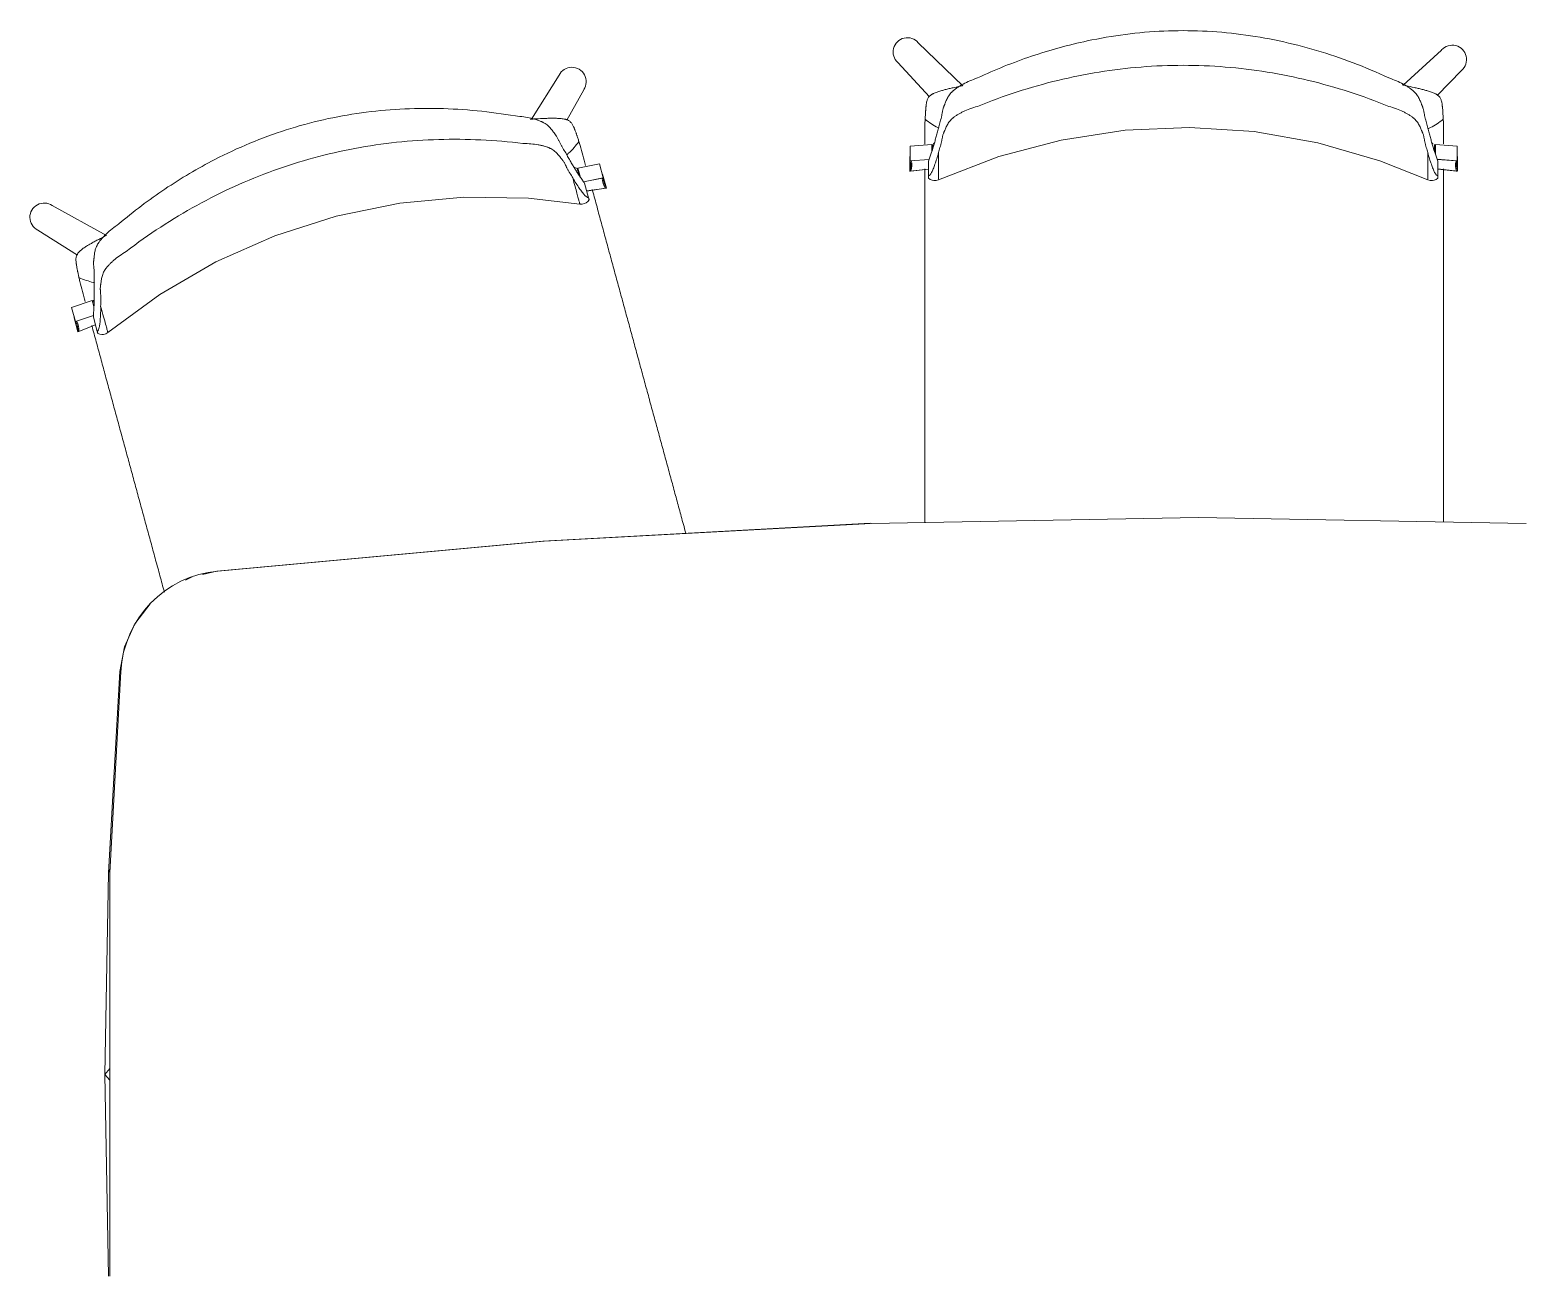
# Model space of a CAD drawing. Header units: millimetres. Extents: x 90978 to 295199, y -4084 to 97293.
# Drawn here: x 173574 to 174944, y 18330 to 19471 of the extents above; entities that cross this region are included whole.
import ezdxf

# ---------------------------------------------------------------- set-up
doc = ezdxf.new("R2010")
doc.units = ezdxf.units.MM
doc.header["$MEASUREMENT"] = 0
doc.layers.get('0').update_dxf_attribs({"linetype": 'CONTINUOUS'})
for name, color, linetype, lineweight in [('A-DETL-THIN', 8, 'CONTINUOUS', 9), ('G-IMPT', 8, 'CONTINUOUS', 9), ('I-FURN', 8, 'CONTINUOUS', 9)]:
    doc.layers.add(name, color=color, linetype=linetype, lineweight=lineweight)

# ---------------------------------------------------------------- blocks, each defined once
blk = doc.blocks.new('Synergy Type 3 - Desk Type 3_dwg_Family - 580997-310579-_3D_-V225-Level 0')
at = {"layer": 'G-IMPT'}
for p, q in [((-435.6, 2137.1), (-251.1, 2140.5)), ((-251.1, 2140.5), (-256.4, 2136.1)), ((-251.1, 2140.5), (-66.5, 2137.1)), ((-251.1, 2140.5), (-245.7, 2136.1)), ((117.7, 2126.9), (-66.5, 2137.1)), ((-63.2, 2135.9), (-66.5, 2137.1)), ((140.4, 2122.6), (117.7, 2126.9)), ((117.7, 2126.9), (119, 2125.7)), ((140.4, 2122.6), (161.4, 2113.1)), ((161.4, 2113.1), (179.8, 2099.1)), ((161.4, 2113.1), (161.6, 2112.9)), ((201.5, 2066.8), (204.6, 2060.6)), ((206.7, 2051.3), (209.8, 2038.1)), ((209.2, 2039.6), (209.8, 2038.1)), ((209.8, 2038.1), (237.1, 1739.6)), ((253.5, 1440.2), (237.1, 1739.6))]:
    blk.add_line(p, q, dxfattribs=at)

msp = doc.modelspace()

# ---------------------------------------------------------------- linework, layer by layer
at = {"layer": 'A-DETL-THIN'}
for p, q in [((174643.8, 19025), (174344.1, 19019.5)), ((174943.6, 19019.5), (174643.8, 19025)), ((174344.1, 19019.5), (174044.7, 19003.1)), ((174044.7, 19003.1), (173746.2, 18975.8)), ((173657.4, 18883.8), (173647.2, 18699.5)), ((173647.2, 18699.5), (173647.2, 18330.5))]:
    msp.add_line(p, q, dxfattribs=at)
msp.add_arc((173755.1, 18878.4), 97.9, 95.2182, 176.8357, dxfattribs=at)
at = {"layer": 'I-FURN'}
for p, q in [((174427.9, 19420.1), (174387.3, 19459.5)), ((174866.2, 19452.8), (174831.1, 19420.6)), ((174368.6, 19441.3), (174397.5, 19409.8)), ((174862.3, 19411.3), (174884.5, 19434.1)), ((174058.6, 19429.7), (174033.1, 19389.4)), ((174065.7, 19388.7), (174081, 19416.5)), ((174518.1, 19370.4), (174576.5, 19379.3)), ((174576.5, 19379.3), (174635.6, 19381.9)), ((174635.6, 19381.9), (174694.6, 19378.1)), ((174694.6, 19378.1), (174752.9, 19367.9)), ((174379.9, 19364.8), (174399.8, 19366.2)), ((174379.9, 19351.5), (174379.9, 19364.8)), ((174399.8, 19366.2), (174399.8, 19360.3)), ((174400.7, 19366.2), (174400.7, 19363.2)), ((174461, 19355.2), (174518.1, 19370.4)), ((174752.9, 19367.9), (174809.7, 19351.4)), ((174859.6, 19360.3), (174859.6, 19366.2)), ((174860.6, 19366.2), (174880.5, 19364.8)), ((174860.6, 19357.4), (174860.6, 19366.2)), ((174880.5, 19364.8), (174880.5, 19351.5)), ((174379.5, 19355.1), (174379.5, 19341.8)), ((174397.2, 19352.7), (174379.9, 19351.5)), ((174396.7, 19337.6), (174396.7, 19351.2)), ((174405.8, 19333.9), (174461, 19355.2)), ((174809.7, 19351.4), (174853.6, 19333.9)), ((174880.5, 19351.5), (174862.2, 19352.8)), ((174879.5, 19351.5), (174862.2, 19352.7)), ((174862.7, 19337.6), (174862.7, 19351.2)), ((174880.8, 19341.8), (174880.8, 19355.1)), ((174076.5, 19338.7), (174074.9, 19344.4)), ((174075.8, 19344.7), (174095.4, 19348.6)), ((174078.2, 19336.2), (174075.8, 19344.7)), ((174095.4, 19348.6), (174098.9, 19335.7)), ((174101.8, 19326.4), (174098.3, 19339.3)), ((174379.5, 19341.8), (174396.7, 19343.8)), ((174380.5, 19341.8), (174396.7, 19343.7)), ((174862.7, 19344), (174880.8, 19341.8)), ((174862.7, 19343.8), (174879.9, 19341.8)), ((174098.9, 19335.7), (174080.9, 19332.1)), ((174098, 19335.5), (174080.9, 19332)), ((174085.4, 19317.6), (174081.8, 19330.8)), ((174083.7, 19323.8), (174101.8, 19326.4)), ((174083.8, 19323.6), (174100.9, 19326.2)), ((174396.7, 19335.5), (174398.2, 19334.4)), ((174398.2, 19334.4), (174400, 19333.7)), ((174400, 19333.7), (174401.5, 19333.4)), ((174401.5, 19333.4), (174403.7, 19333.4)), ((174403.7, 19333.4), (174405.8, 19333.9)), ((174855.7, 19333.4), (174853.6, 19333.9)), ((174857.9, 19333.4), (174855.7, 19333.4)), ((174859.4, 19333.7), (174857.9, 19333.4)), ((174861.2, 19334.4), (174859.4, 19333.7)), ((174862.7, 19335.5), (174861.2, 19334.4)), ((173644.2, 19283), (173594.6, 19310.4)), ((173854.6, 19300.7), (173912.6, 19312.5)), ((173912.6, 19312.5), (173971.4, 19318)), ((173971.4, 19318), (174030.6, 19317.1)), ((174030.6, 19317.1), (174077.6, 19311.7)), ((174079.7, 19311.7), (174077.6, 19311.7)), ((174081.9, 19312.3), (174079.7, 19311.7)), ((174083.2, 19313), (174081.9, 19312.3)), ((174084.7, 19314.2), (174083.2, 19313)), ((174085.9, 19315.6), (174084.7, 19314.2)), ((173798.3, 19282.8), (173854.6, 19300.7)), ((173581.4, 19287.9), (173617.6, 19265.1)), ((173744.2, 19258.8), (173798.3, 19282.8)), ((173693.1, 19229.1), (173744.2, 19258.8)), ((173645.5, 19194.1), (173693.1, 19229.1)), ((173612.3, 19217.1), (173631.2, 19223.6)), ((173615.8, 19204.2), (173612.3, 19217.1)), ((173631.2, 19223.6), (173632.7, 19217.9)), ((173632.1, 19223.9), (173632.9, 19221)), ((173614.6, 19207.6), (173618.1, 19194.8)), ((173632.3, 19209.9), (173615.8, 19204.2)), ((173618.1, 19194.8), (173634.1, 19201.3)), ((173619, 19195), (173634.1, 19201.2)), ((173635.8, 19195.2), (173632.2, 19208.4)), ((173636.3, 19193.2), (173638.1, 19192.6)), ((173638.1, 19192.6), (173639.9, 19192.3)), ((173639.9, 19192.3), (173641.5, 19192.4)), ((173641.5, 19192.4), (173643.6, 19193)), ((173643.6, 19193), (173645.5, 19194.1))]:
    msp.add_line(p, q, dxfattribs=at)
for centre, start, end in [((174377.3, 19451), 40.4176, 228.0338), ((174876, 19444.1), 310.3941, 138.0104), ((174070.2, 19423.9), 325.6202, 153.2364), ((173587.2, 19299.6), 55.6436, 243.2599)]:
    msp.add_arc(centre, 13.1, start, end, dxfattribs=at)
for centre, major_axis, start_param, end_param in [((174363, 19360.5), (17.4, 0), 5.960696, 6.044337), ((174363, 19347.1), (17.4, 0), 5.960696, 6.540192), ((174364, 19347.2), (17.4, 0), 5.960696, 6.540192), ((174896.4, 19347.1), (17.4, 0), 2.884586, 3.464082), ((174897.3, 19347.2), (17.4, 0), 2.884586, 3.464082), ((174897.3, 19360.5), (17.4, 0), 3.380441, 3.464082), ((174112.8, 19348.8), (16.8, 4.6), 3.380441, 3.464082), ((174115.4, 19335.7), (16.8, 4.6), 2.884586, 3.464082), ((174116.3, 19336), (16.8, 4.6), 2.884586, 3.464082), ((173597.3, 19208.5), (16.8, 4.6), 5.960696, 6.044337), ((173600.8, 19195.6), (16.8, 4.6), 5.960696, 6.540192), ((173601.7, 19195.9), (16.8, 4.6), 5.960696, 6.540192)]:
    msp.add_ellipse(centre, major_axis=major_axis, ratio=0.978487, start_param=start_param, end_param=end_param, dxfattribs=at)
for points, knots in [([(174441.6, 19427.3), (174457.6, 19434.8), (174490.5, 19448), (174547.4, 19463.7), (174611.9, 19472.2), (174682.9, 19469.1), (174740.7, 19456.6), (174785.4, 19441.5), (174807.1, 19432.3), (174817.8, 19427.3)], [-1, -1, -1, -1, -0.863636, -0.727273, -0.545455, -0.363636, -0.181818, -0.090909, 0, 0, 0, 0]), ([(174817.8, 19401.2), (174805.9, 19406.1), (174781.7, 19414.9), (174732.2, 19429), (174668.4, 19439.3), (174591, 19439.3), (174527.3, 19429), (174477.7, 19414.9), (174453.5, 19406.1), (174441.6, 19401.2)], [-1, -1, -1, -1, -0.9, -0.8, -0.6, -0.4, -0.2, -0.1, 0, 0, 0, 0]), ([(174393.5, 19389.5), (174393.6, 19390.6), (174393.7, 19392.3), (174393.8, 19394.2), (174393.9, 19395.3), (174393.9, 19396.2), (174394, 19397), (174394.1, 19398), (174394.1, 19399.2), (174394.3, 19400.4), (174394.4, 19401.3), (174394.4, 19401.8), (174394.5, 19402.2), (174394.5, 19402.6), (174394.6, 19403.1), (174394.7, 19404), (174394.9, 19405.2), (174395.3, 19406.5), (174395.7, 19407.8), (174396.3, 19409), (174397.2, 19410.2), (174398.2, 19411.1), (174399.1, 19411.7), (174399.7, 19412.2), (174400.4, 19412.6), (174401.4, 19413.1), (174402.7, 19413.6), (174404.4, 19414.3), (174406.2, 19414.9), (174407.9, 19415.4), (174409.5, 19415.9), (174411.1, 19416.3), (174412.7, 19416.7), (174414.6, 19417.2), (174417, 19417.8), (174421.5, 19418.8), (174425.2, 19419.6), (174427.6, 19420.1)], [0, 0, 0, 0, 0.0625, 0.09375, 0.109375, 0.125, 0.140625, 0.15625, 0.1875, 0.21875, 0.234375, 0.242188, 0.25, 0.257812, 0.265625, 0.28125, 0.3125, 0.34375, 0.375, 0.40625, 0.4375, 0.46875, 0.484375, 0.5, 0.515625, 0.53125, 0.5625, 0.59375, 0.625, 0.65625, 0.6875, 0.71875, 0.75, 0.78125, 0.8125, 0.875, 1, 1, 1, 1]), ([(174399.1, 19358.4), (174399.8, 19360.2), (174400.9, 19363.5), (174402.3, 19368.5), (174403.4, 19372.6), (174404.6, 19376.8), (174405.8, 19381.3), (174406.9, 19385.4), (174407.7, 19388.7), (174408.3, 19390.9), (174408.7, 19392.6), (174409, 19394.3), (174409.3, 19395.9), (174409.6, 19397.7), (174410, 19399), (174410.3, 19400.2), (174410.7, 19401.1), (174410.8, 19401.6), (174411, 19401.9), (174411.2, 19402.3), (174411.4, 19402.8), (174411.7, 19403.7), (174412.3, 19405.1), (174412.9, 19406.7), (174413.7, 19408.4), (174414.6, 19410.1), (174415.7, 19411.8), (174416.9, 19413.3), (174417.9, 19414.2), (174418.4, 19414.8), (174418.9, 19415.2), (174419.4, 19415.6), (174420, 19416.2), (174421.2, 19417.1), (174423.1, 19418.5), (174425.6, 19420.1), (174429.2, 19422.1), (174434.3, 19424.6), (174439, 19426.4), (174441.6, 19427.3)], [0, 0, 0, 0, 0.142857, 0.214286, 0.285714, 0.357143, 0.428571, 0.5, 0.535714, 0.571429, 0.589286, 0.607143, 0.642857, 0.660714, 0.678571, 0.696429, 0.705357, 0.709821, 0.714286, 0.71875, 0.723214, 0.732143, 0.75, 0.767857, 0.785714, 0.803571, 0.821429, 0.839286, 0.848214, 0.852679, 0.857143, 0.861607, 0.866071, 0.875, 0.892857, 0.910714, 0.928571, 0.964286, 1, 1, 1, 1]), ([(174817.8, 19427.3), (174820.4, 19426.4), (174825.1, 19424.6), (174830.2, 19422.1), (174833.8, 19420.1), (174836.3, 19418.5), (174838.1, 19417.1), (174839.4, 19416.2), (174840, 19415.6), (174840.5, 19415.2), (174841, 19414.8), (174841.5, 19414.2), (174842.5, 19413.3), (174843.7, 19411.8), (174844.8, 19410.1), (174845.7, 19408.4), (174846.5, 19406.7), (174847.1, 19405.1), (174847.7, 19403.7), (174848, 19402.8), (174848.2, 19402.3), (174848.4, 19401.9), (174848.6, 19401.6), (174848.7, 19401.1), (174849.1, 19400.2), (174849.4, 19399), (174849.8, 19397.7), (174850.1, 19395.9), (174850.4, 19394.3), (174850.7, 19392.6), (174851, 19391.3), (174851.3, 19390), (174851.8, 19388.3), (174852.5, 19385.4), (174853.6, 19381.3), (174854.8, 19376.8), (174856, 19372.6), (174857.1, 19368.5), (174858.2, 19364.7), (174859.2, 19361.3), (174859.9, 19359.3), (174860.3, 19358.4)], [0, 0, 0, 0, 0.035714, 0.071429, 0.089286, 0.107143, 0.125, 0.133929, 0.138393, 0.142857, 0.147321, 0.151786, 0.160714, 0.178571, 0.196429, 0.214286, 0.232143, 0.25, 0.267857, 0.276786, 0.28125, 0.285714, 0.290179, 0.294643, 0.303571, 0.321429, 0.339286, 0.357143, 0.392857, 0.410714, 0.428571, 0.446429, 0.464286, 0.5, 0.571429, 0.642857, 0.714286, 0.785714, 0.857143, 0.928571, 1, 1, 1, 1]), ([(174833.7, 19420.1), (174836.1, 19419.6), (174839.8, 19418.8), (174844.3, 19417.8), (174846.7, 19417.2), (174848.6, 19416.7), (174850.2, 19416.3), (174851.8, 19415.9), (174853.4, 19415.4), (174855.1, 19414.9), (174856.9, 19414.3), (174858.6, 19413.6), (174859.9, 19413.1), (174860.9, 19412.6), (174861.6, 19412.2), (174862.2, 19411.7), (174863.1, 19411.1), (174864.1, 19410.2), (174865, 19409), (174865.6, 19407.8), (174866, 19406.5), (174866.4, 19405.2), (174866.6, 19404), (174866.7, 19403.1), (174866.8, 19402.6), (174866.8, 19402.2), (174866.9, 19401.8), (174866.9, 19401.3), (174867, 19400.4), (174867.2, 19399.2), (174867.3, 19398), (174867.3, 19397), (174867.4, 19396.2), (174867.4, 19395.3), (174867.5, 19394.2), (174867.6, 19392.3), (174867.7, 19390.6), (174867.8, 19389.5)], [0, 0, 0, 0, 0.125, 0.1875, 0.21875, 0.25, 0.28125, 0.3125, 0.34375, 0.375, 0.40625, 0.4375, 0.46875, 0.484375, 0.5, 0.515625, 0.53125, 0.5625, 0.59375, 0.625, 0.65625, 0.6875, 0.71875, 0.734375, 0.742188, 0.75, 0.757812, 0.765625, 0.78125, 0.8125, 0.84375, 0.859375, 0.875, 0.890625, 0.90625, 0.9375, 1, 1, 1, 1]), ([(173655.5, 19293.6), (173669, 19305), (173697.2, 19326.4), (173748, 19356.5), (173808.1, 19381.7), (173877.4, 19397.3), (173936.4, 19400.4), (173983.5, 19397.6), (174006.9, 19394.4), (174018.5, 19392.4)], [-1, -1, -1, -1, -0.863636, -0.727273, -0.545455, -0.363636, -0.181818, -0.090909, 0, 0, 0, 0]), ([(174018.5, 19392.4), (174021.2, 19392.2), (174026.3, 19391.7), (174031.8, 19390.6), (174035.9, 19389.6), (174038.7, 19388.7), (174040.8, 19387.9), (174042.2, 19387.3), (174043, 19387), (174043.6, 19386.7), (174044.1, 19386.4), (174044.8, 19386), (174046, 19385.3), (174047.5, 19384.3), (174049.1, 19382.9), (174050.4, 19381.5), (174051.6, 19380.1), (174052.7, 19378.6), (174053.5, 19377.5), (174054.1, 19376.7), (174054.4, 19376.3), (174054.7, 19376), (174054.9, 19375.6), (174055.3, 19375.2), (174055.8, 19374.5), (174056.4, 19373.4), (174057.1, 19372.2), (174057.9, 19370.6), (174058.6, 19369.1), (174059.4, 19367.5), (174060, 19366.4), (174060.7, 19365.2), (174061.5, 19363.7), (174063.1, 19361.1), (174065.2, 19357.4), (174067.5, 19353.4), (174069.7, 19349.6), (174071.8, 19346), (174073.9, 19342.6), (174075.8, 19339.6), (174077, 19337.9), (174077.6, 19337)], [0, 0, 0, 0, 0.035714, 0.071429, 0.089286, 0.107143, 0.125, 0.133929, 0.138393, 0.142857, 0.147321, 0.151786, 0.160714, 0.178571, 0.196429, 0.214286, 0.232143, 0.25, 0.267857, 0.276786, 0.28125, 0.285714, 0.290179, 0.294643, 0.303571, 0.321429, 0.339286, 0.357143, 0.392857, 0.410714, 0.428571, 0.446429, 0.464286, 0.5, 0.571429, 0.642857, 0.714286, 0.785714, 0.857143, 0.928571, 1, 1, 1, 1]), ([(174441.6, 19401.2), (174439.1, 19400.5), (174434.4, 19399), (174429.4, 19396.9), (174425.8, 19395.1), (174423.3, 19393.7), (174421.4, 19392.5), (174420.2, 19391.6), (174419.6, 19391.1), (174419.1, 19390.7), (174418.6, 19390.3), (174418, 19389.8), (174417.1, 19388.9), (174415.9, 19387.5), (174414.7, 19385.8), (174413.7, 19384.1), (174412.9, 19382.4), (174412.2, 19380.7), (174411.6, 19379.5), (174411.2, 19378.6), (174411, 19378.1), (174410.9, 19377.8), (174410.7, 19377.4), (174410.5, 19377), (174410.2, 19376.2), (174409.8, 19375.2), (174409.5, 19374), (174409.2, 19372.5), (174409, 19371.1), (174408.7, 19369.6), (174408.4, 19368.4), (174408.1, 19367.2), (174407.7, 19365.6), (174406.9, 19362.8), (174406.3, 19360.5), (174405.8, 19358.9)], [0, 0, 0, 0, 0.0625, 0.125, 0.15625, 0.1875, 0.21875, 0.234375, 0.242188, 0.25, 0.257812, 0.265625, 0.28125, 0.3125, 0.34375, 0.375, 0.40625, 0.4375, 0.46875, 0.484375, 0.492188, 0.5, 0.507812, 0.515625, 0.53125, 0.5625, 0.59375, 0.625, 0.6875, 0.71875, 0.75, 0.78125, 0.8125, 0.875, 1, 1, 1, 1]), ([(174853.6, 19358.9), (174853.1, 19360.5), (174852.5, 19362.8), (174851.7, 19365.6), (174851.3, 19367.2), (174851, 19368.4), (174850.7, 19369.6), (174850.4, 19371.1), (174850.2, 19372.5), (174849.9, 19374), (174849.6, 19375.2), (174849.2, 19376.2), (174848.9, 19377), (174848.7, 19377.4), (174848.5, 19377.8), (174848.4, 19378.1), (174848.2, 19378.6), (174847.8, 19379.5), (174847.2, 19380.7), (174846.5, 19382.4), (174845.7, 19384.1), (174844.7, 19385.8), (174843.5, 19387.5), (174842.3, 19388.9), (174841.4, 19389.8), (174840.8, 19390.3), (174840.3, 19390.7), (174839.8, 19391.1), (174839.2, 19391.6), (174838, 19392.5), (174836.1, 19393.7), (174833.6, 19395.1), (174830, 19396.9), (174825, 19399), (174820.3, 19400.5), (174817.8, 19401.2)], [0, 0, 0, 0, 0.125, 0.1875, 0.21875, 0.25, 0.28125, 0.3125, 0.375, 0.40625, 0.4375, 0.46875, 0.484375, 0.492188, 0.5, 0.507812, 0.515625, 0.53125, 0.5625, 0.59375, 0.625, 0.65625, 0.6875, 0.71875, 0.734375, 0.742188, 0.75, 0.757812, 0.765625, 0.78125, 0.8125, 0.84375, 0.875, 0.9375, 1, 1, 1, 1]), ([(174035.8, 19389.7), (174038.2, 19389.8), (174042, 19390), (174046.5, 19390.2), (174049.1, 19390.3), (174051, 19390.3), (174052.7, 19390.3), (174054.3, 19390.3), (174056, 19390.3), (174057.8, 19390.2), (174059.6, 19390.1), (174061.4, 19389.9), (174062.9, 19389.7), (174063.9, 19389.5), (174064.7, 19389.3), (174065.5, 19389.1), (174066.5, 19388.7), (174067.7, 19388), (174068.8, 19387.1), (174069.8, 19386.1), (174070.5, 19385), (174071.2, 19383.8), (174071.7, 19382.7), (174072.1, 19381.9), (174072.3, 19381.4), (174072.4, 19381.1), (174072.6, 19380.7), (174072.8, 19380.2), (174073.1, 19379.4), (174073.5, 19378.2), (174073.9, 19377.1), (174074.3, 19376.1), (174074.5, 19375.4), (174074.8, 19374.6), (174075.2, 19373.5), (174075.8, 19371.7), (174076.3, 19370.1), (174076.6, 19369.1)], [0, 0, 0, 0, 0.125, 0.1875, 0.21875, 0.25, 0.28125, 0.3125, 0.34375, 0.375, 0.40625, 0.4375, 0.46875, 0.484375, 0.5, 0.515625, 0.53125, 0.5625, 0.59375, 0.625, 0.65625, 0.6875, 0.71875, 0.734375, 0.742188, 0.75, 0.757812, 0.765625, 0.78125, 0.8125, 0.84375, 0.859375, 0.875, 0.890625, 0.90625, 0.9375, 1, 1, 1, 1]), ([(174393.5, 19389.5), (174395.4, 19388), (174399.2, 19385.1), (174403.5, 19382.6), (174405.8, 19381.4), (174406.2, 19381.2)], [0, 0, 0, 0, 0.02777778, 0.05555556, 0.06066679, 0.06066679, 0.06066679, 0.06066679]), ([(174853.8, 19380.6), (174854.6, 19380.9), (174857.4, 19382.3), (174862.1, 19385.1), (174865.9, 19388), (174867.8, 19389.5)], [0.93303317, 0.93303317, 0.93303317, 0.93303317, 0.94444444, 0.97222222, 1, 1, 1, 1]), ([(174025.4, 19367.3), (174012.6, 19368.8), (173987, 19371), (173935.4, 19371.5), (173871.2, 19364.8), (173796.5, 19344.4), (173737.7, 19317.7), (173693.6, 19291.1), (173672.6, 19276.3), (173662.3, 19268.4)], [-1, -1, -1, -1, -0.9, -0.8, -0.6, -0.4, -0.2, -0.1, 0, 0, 0, 0]), ([(174071, 19335.8), (174070.2, 19337.2), (174068.9, 19339.3), (174067.4, 19341.8), (174066.6, 19343.2), (174066, 19344.3), (174065.4, 19345.3), (174064.7, 19346.7), (174064.2, 19348), (174063.5, 19349.4), (174062.9, 19350.4), (174062.2, 19351.3), (174061.7, 19352), (174061.4, 19352.4), (174061.2, 19352.7), (174060.9, 19353), (174060.6, 19353.4), (174060, 19354.1), (174059.1, 19355.2), (174058, 19356.6), (174056.8, 19358), (174055.4, 19359.4), (174053.8, 19360.7), (174052.3, 19361.8), (174051.1, 19362.4), (174050.4, 19362.8), (174049.8, 19363), (174049.3, 19363.3), (174048.5, 19363.6), (174047.1, 19364.1), (174045, 19364.8), (174042.2, 19365.5), (174038.3, 19366.3), (174032.9, 19367), (174028, 19367.2), (174025.4, 19367.3)], [0, 0, 0, 0, 0.125, 0.1875, 0.21875, 0.25, 0.28125, 0.3125, 0.375, 0.40625, 0.4375, 0.46875, 0.484375, 0.492188, 0.5, 0.507812, 0.515625, 0.53125, 0.5625, 0.59375, 0.625, 0.65625, 0.6875, 0.71875, 0.734375, 0.742188, 0.75, 0.757812, 0.765625, 0.78125, 0.8125, 0.84375, 0.875, 0.9375, 1, 1, 1, 1]), ([(174065.5, 19356.8), (174066.2, 19357.3), (174068.5, 19359.4), (174072.3, 19363.3), (174075.2, 19367.1), (174076.6, 19369.1)], [0.93303317, 0.93303317, 0.93303317, 0.93303317, 0.94444444, 0.97222222, 1, 1, 1, 1]), ([(174405.8, 19334.6), (174405.8, 19334.9), (174405.8, 19335.5), (174405.8, 19337.5), (174405.8, 19341.4), (174405.8, 19348.6), (174405.8, 19355.1), (174405.8, 19358.9)], [0.4444444, 0.4444444, 0.4444444, 0.4444444, 0.5138889, 0.5833333, 0.7222222, 0.8611111, 1, 1, 1, 1]), ([(174853.6, 19358.9), (174853.6, 19355.9), (174853.6, 19350.5), (174853.6, 19344.1), (174853.6, 19339.4), (174853.6, 19336.7), (174853.6, 19335.3), (174853.6, 19334.8), (174853.6, 19334.6)], [0, 0, 0, 0, 0.1111111, 0.2222222, 0.3333333, 0.4444444, 0.5, 0.5555556, 0.5555556, 0.5555556, 0.5555556]), ([(174075, 19344.4), (174074.6, 19344.5), (174073.7, 19344.9), (174072.8, 19345.2), (174072.3, 19345.3)], [-0.8810546, -0.8810546, -0.8810546, -0.8810546, -0.6666667, -0.4718724, -0.4718724, -0.4718724, -0.4718724]), ([(174393.3, 19020.5), (174393.3, 19022.5), (174393.3, 19029.4), (174393.3, 19041.2), (174393.3, 19055.8), (174393.3, 19068.2), (174393.3, 19078.2), (174393.3, 19085.8), (174393.3, 19093.4), (174393.3, 19103.5), (174393.3, 19116), (174393.3, 19128.4), (174393.3, 19138.5), (174393.3, 19146.1), (174393.3, 19153.7), (174393.3, 19163.8), (174393.3, 19176.3), (174393.3, 19191.3), (174393.3, 19206.5), (174393.3, 19221.6), (174393.3, 19236.5), (174393.3, 19248.9), (174393.3, 19259), (174393.3, 19266.6), (174393.3, 19274.2), (174393.3, 19284.1), (174393.3, 19296.3), (174393.3, 19308.7), (174393.3, 19318.8), (174393.3, 19326.5), (174393.3, 19334.3), (174393.3, 19340.1), (174393.3, 19343.4), (174393.3, 19344.1)], [-0.8717317, -0.8717317, -0.8717317, -0.8717317, -0.8571429, -0.8214286, -0.7857143, -0.75, -0.7321429, -0.7142857, -0.6964286, -0.6785714, -0.6428571, -0.6071429, -0.5892857, -0.5714286, -0.5535714, -0.5357143, -0.5, -0.4642857, -0.4285714, -0.3928571, -0.3571429, -0.3214286, -0.3035714, -0.2857143, -0.2678571, -0.25, -0.2142857, -0.1785714, -0.1607143, -0.1428571, -0.125, -0.1071429, -0.1022726, -0.1022726, -0.1022726, -0.1022726]), ([(174396.7, 19337.6), (174396.7, 19337), (174396.7, 19336.2), (174396.7, 19335.5), (174396.7, 19335.4), (174396.7, 19336.1), (174396.7, 19336.9), (174396.7, 19337.2)], [0, 0, 0, 0, 0.125, 0.25, 0.375, 0.5, 0.5828112, 0.5828112, 0.5828112, 0.5828112]), ([(174862.7, 19337.2), (174862.7, 19336.8), (174862.7, 19336.1), (174862.7, 19335.4), (174862.7, 19335.5), (174862.7, 19336.2), (174862.7, 19337), (174862.7, 19337.6)], [0.4162183, 0.4162183, 0.4162183, 0.4162183, 0.5, 0.625, 0.75, 0.875, 1, 1, 1, 1]), ([(174868, 19344), (174868, 19343.6), (174868, 19338.1), (174868, 19327.3), (174868, 19311.8), (174868, 19296.8), (174868, 19284.3), (174868, 19274.2), (174868, 19266.6), (174868, 19258.9), (174868, 19248.8), (174868, 19236.3), (174868, 19223.9), (174868, 19213.9), (174868, 19206.3), (174868, 19198.7), (174868, 19188.8), (174868, 19176.4), (174868, 19164.1), (174868, 19154), (174868, 19146.4), (174868, 19138.8), (174868, 19128.7), (174868, 19116.1), (174868, 19101), (174868, 19085.6), (174868, 19070.4), (174868, 19055.6), (174868, 19040.9), (174868, 19029.4), (174868, 19022.7), (174868, 19020.9)], [-0.896036, -0.896036, -0.896036, -0.896036, -0.8928571, -0.8571429, -0.8214286, -0.7857143, -0.75, -0.7321429, -0.7142857, -0.6964286, -0.6785714, -0.6428571, -0.6071429, -0.5892857, -0.5714286, -0.5535714, -0.5357143, -0.5, -0.4642857, -0.4464286, -0.4285714, -0.4107143, -0.3928571, -0.3571429, -0.3214286, -0.2857143, -0.25, -0.2142857, -0.1785714, -0.1428571, -0.1300635, -0.1300635, -0.1300635, -0.1300635]), ([(174071, 19335.8), (174071.8, 19332.9), (174073.2, 19327.7), (174074.9, 19321.5), (174076.1, 19317), (174076.8, 19314.4), (174077.2, 19313), (174077.4, 19312.3), (174077.5, 19311.9), (174077.6, 19311.7), (174077.6, 19311.7)], [0, 0, 0, 0, 0.1111111, 0.2222222, 0.3333333, 0.4444444, 0.5, 0.5555556, 0.6111111, 0.6625707, 0.6625707, 0.6625707, 0.6625707]), ([(174088.8, 19325.2), (174088.9, 19324.8), (174090.4, 19319.5), (174093.2, 19309.1), (174097.2, 19294.2), (174101.2, 19279.6), (174104.5, 19267.6), (174107.1, 19257.9), (174109.1, 19250.5), (174111.2, 19243.1), (174113.8, 19233.3), (174117.1, 19221.3), (174120.3, 19209.3), (174123, 19199.7), (174125, 19192.3), (174127, 19185), (174129.6, 19175.4), (174132.8, 19163.5), (174136.1, 19151.6), (174138.7, 19141.9), (174140.7, 19134.6), (174142.7, 19127.2), (174145.4, 19117.4), (174148.7, 19105.3), (174152.6, 19090.7), (174156.7, 19075.9), (174160.7, 19061.2), (174164.6, 19046.9), (174168.4, 19032.8), (174171.7, 19020.6), (174173.8, 19013.1), (174174.5, 19010.4)], [-0.896036, -0.896036, -0.896036, -0.896036, -0.8928571, -0.8571429, -0.8214286, -0.7857143, -0.75, -0.7321429, -0.7142857, -0.6964286, -0.6785714, -0.6428571, -0.6071429, -0.5892857, -0.5714286, -0.5535714, -0.5357143, -0.5, -0.4642857, -0.4464286, -0.4285714, -0.4107143, -0.3928571, -0.3571429, -0.3214286, -0.2857143, -0.25, -0.2142857, -0.1785714, -0.1428571, -0.1221637, -0.1221637, -0.1221637, -0.1221637]), ([(174085.5, 19317.3), (174085.6, 19316.9), (174085.8, 19316.2), (174086, 19315.6), (174085.9, 19315.7), (174085.8, 19316.3), (174085.5, 19317.1), (174085.4, 19317.6)], [0.4162183, 0.4162183, 0.4162183, 0.4162183, 0.5, 0.625, 0.75, 0.875, 1, 1, 1, 1]), ([(173619, 19244.5), (173618.8, 19245.6), (173618.5, 19247.2), (173618.1, 19249.1), (173617.8, 19250.2), (173617.7, 19251), (173617.5, 19251.8), (173617.3, 19252.8), (173617.1, 19254), (173616.9, 19255.2), (173616.8, 19256.1), (173616.7, 19256.6), (173616.6, 19257), (173616.6, 19257.4), (173616.5, 19257.9), (173616.4, 19258.8), (173616.3, 19260), (173616.2, 19261.4), (173616.3, 19262.7), (173616.6, 19264), (173617.2, 19265.4), (173617.9, 19266.5), (173618.6, 19267.4), (173619.1, 19268), (173619.7, 19268.6), (173620.5, 19269.3), (173621.6, 19270.2), (173623, 19271.3), (173624.6, 19272.3), (173626.1, 19273.3), (173627.5, 19274.2), (173628.9, 19275), (173630.4, 19275.8), (173632.1, 19276.8), (173634.3, 19278), (173638.3, 19280.1), (173641.7, 19281.9), (173643.8, 19283)], [0, 0, 0, 0, 0.0625, 0.09375, 0.109375, 0.125, 0.140625, 0.15625, 0.1875, 0.21875, 0.234375, 0.242188, 0.25, 0.257812, 0.265625, 0.28125, 0.3125, 0.34375, 0.375, 0.40625, 0.4375, 0.46875, 0.484375, 0.5, 0.515625, 0.53125, 0.5625, 0.59375, 0.625, 0.65625, 0.6875, 0.71875, 0.75, 0.78125, 0.8125, 0.875, 1, 1, 1, 1]), ([(173632.6, 19215.9), (173632.8, 19217.9), (173633, 19221.3), (173633.1, 19226.5), (173633.1, 19230.8), (173633.1, 19235.2), (173633, 19239.8), (173633, 19244), (173633, 19247.5), (173633, 19249.7), (173632.9, 19251.4), (173632.7, 19253.1), (173632.6, 19254.9), (173632.4, 19256.6), (173632.4, 19258), (173632.5, 19259.2), (173632.5, 19260.2), (173632.6, 19260.7), (173632.7, 19261.1), (173632.7, 19261.5), (173632.8, 19262), (173632.9, 19263), (173633, 19264.4), (173633.3, 19266.2), (173633.5, 19268), (173634, 19269.9), (173634.6, 19271.9), (173635.4, 19273.6), (173636, 19274.8), (173636.4, 19275.5), (173636.8, 19276), (173637.1, 19276.5), (173637.6, 19277.2), (173638.5, 19278.4), (173640, 19280.2), (173642, 19282.4), (173644.9, 19285.3), (173649.2, 19289.1), (173653.3, 19292.1), (173655.5, 19293.6)], [0, 0, 0, 0, 0.142857, 0.214286, 0.285714, 0.357143, 0.428571, 0.5, 0.535714, 0.571429, 0.589286, 0.607143, 0.642857, 0.660714, 0.678571, 0.696429, 0.705357, 0.709821, 0.714286, 0.71875, 0.723214, 0.732143, 0.75, 0.767857, 0.785714, 0.803571, 0.821429, 0.839286, 0.848214, 0.852679, 0.857143, 0.861607, 0.866071, 0.875, 0.892857, 0.910714, 0.928571, 0.964286, 1, 1, 1, 1]), ([(173662.3, 19268.4), (173660.1, 19267.1), (173656, 19264.4), (173651.7, 19261.1), (173648.7, 19258.4), (173646.7, 19256.4), (173645.2, 19254.7), (173644.3, 19253.6), (173643.8, 19252.9), (173643.4, 19252.4), (173643, 19251.9), (173642.6, 19251.2), (173641.9, 19250.1), (173641.1, 19248.4), (173640.4, 19246.5), (173640, 19244.6), (173639.6, 19242.7), (173639.3, 19241), (173639.2, 19239.6), (173639, 19238.6), (173638.9, 19238.1), (173638.9, 19237.7), (173638.8, 19237.3), (173638.7, 19236.9), (173638.6, 19236), (173638.6, 19234.9), (173638.6, 19233.7), (173638.6, 19232.2), (173638.8, 19230.8), (173638.9, 19229.3), (173639, 19228.1), (173639, 19226.8), (173639, 19225.2), (173639, 19222.3), (173639, 19219.8), (173638.9, 19218.2)], [0, 0, 0, 0, 0.0625, 0.125, 0.15625, 0.1875, 0.21875, 0.234375, 0.242188, 0.25, 0.257812, 0.265625, 0.28125, 0.3125, 0.34375, 0.375, 0.40625, 0.4375, 0.46875, 0.484375, 0.492188, 0.5, 0.507812, 0.515625, 0.53125, 0.5625, 0.59375, 0.625, 0.6875, 0.71875, 0.75, 0.78125, 0.8125, 0.875, 1, 1, 1, 1]), ([(173619, 19244.5), (173621.3, 19243.5), (173625.7, 19241.8), (173630.5, 19240.4), (173633, 19239.9), (173633.4, 19239.8)], [0, 0, 0, 0, 0.02777778, 0.05555556, 0.06066679, 0.06066679, 0.06066679, 0.06066679]), ([(173645.5, 19194.1), (173645.5, 19194.1), (173645.5, 19194.3), (173645.3, 19194.8), (173645.1, 19195.6), (173644.6, 19197.6), (173643.5, 19201.3), (173641.7, 19208.3), (173639.9, 19214.6), (173638.9, 19218.2)], [0.3374293, 0.3374293, 0.3374293, 0.3374293, 0.3888889, 0.4444444, 0.5138889, 0.5833333, 0.7222222, 0.8611111, 1, 1, 1, 1]), ([(173697.2, 18956.6), (173697, 18957.3), (173696.1, 18960.5), (173694, 18968.5), (173690.7, 18980.5), (173687.4, 18992.5), (173684.8, 19002.2), (173682.8, 19009.6), (173680.8, 19017), (173678.1, 19026.7), (173674.8, 19038.8), (173670.9, 19053.2), (173666.9, 19067.8), (173663, 19082.4), (173659, 19096.8), (173655.8, 19108.8), (173653.1, 19118.5), (173651.1, 19125.8), (173649.1, 19133.2), (173646.5, 19142.7), (173643.3, 19154.5), (173640.1, 19166.4), (173637.4, 19176.2), (173635.4, 19183.7), (173633.4, 19191.2), (173631.8, 19196.8), (173631, 19200), (173630.8, 19200.7)], [-0.7015963, -0.7015963, -0.7015963, -0.7015963, -0.6964286, -0.6785714, -0.6428571, -0.6071429, -0.5892857, -0.5714286, -0.5535714, -0.5357143, -0.5, -0.4642857, -0.4285714, -0.3928571, -0.3571429, -0.3214286, -0.3035714, -0.2857143, -0.2678571, -0.25, -0.2142857, -0.1785714, -0.1607143, -0.1428571, -0.125, -0.1071429, -0.1022726, -0.1022726, -0.1022726, -0.1022726]), ([(173635.8, 19195.2), (173635.9, 19194.7), (173636.1, 19193.9), (173636.3, 19193.3), (173636.3, 19193.2), (173636.1, 19193.8), (173635.9, 19194.5), (173635.8, 19194.9)], [0, 0, 0, 0, 0.125, 0.25, 0.375, 0.5, 0.5828112, 0.5828112, 0.5828112, 0.5828112])]:
    msp.add_open_spline(points, degree=3, knots=knots, dxfattribs=at)
for points in [[(174830.1, 19420.8), (174831.3, 19420.6), (174832.5, 19420.4), (174833.7, 19420.1)], [(174833.7, 19420.1), (174832.5, 19420.4), (174831.3, 19420.6), (174830.1, 19420.8)], [(174032.1, 19389.4), (174033.3, 19389.5), (174034.6, 19389.6), (174035.8, 19389.7)], [(174035.8, 19389.7), (174034.5, 19389.6), (174033.3, 19389.5), (174032.1, 19389.4)], [(174393.3, 19385.7), (174393.4, 19386.3), (174393.4, 19387.6), (174393.5, 19388.9), (174393.5, 19389.5)], [(174393.3, 19366.7), (174393.3, 19373.2), (174393.3, 19379.6), (174393.3, 19385.7)], [(174867.8, 19389.5), (174867.8, 19388.9), (174867.9, 19387.6), (174867.9, 19386.3), (174868, 19385.7)], [(174868, 19385.7), (174868, 19379.6), (174868, 19373.3), (174868, 19366.8)], [(174076.6, 19369.1), (174076.8, 19368.5), (174077.2, 19367.3), (174077.7, 19366), (174077.9, 19365.4)], [(174077.9, 19365.4), (174079.5, 19359.5), (174081.1, 19353.5), (174082.8, 19347.2)], [(174402, 19367.8), (174401.6, 19367.5), (174401.2, 19367.2), (174400.9, 19367)], [(174858.5, 19367), (174858.1, 19367.2), (174857.8, 19367.5), (174857.4, 19367.8)], [(174405.8, 19358.9), (174405.3, 19356.9), (174404.2, 19353), (174402.5, 19348.1), (174401, 19343.9), (174399.5, 19340.6), (174398, 19338.5), (174397.1, 19337.8), (174396.7, 19337.6)], [(174396.7, 19351.2), (174397.1, 19352.3), (174397.9, 19354.6), (174398.7, 19357), (174399.1, 19358.4)], [(174862.7, 19337.6), (174862.3, 19337.8), (174861.4, 19338.5), (174859.9, 19340.6), (174858.4, 19343.9), (174856.9, 19348.1), (174855.2, 19353), (174854.1, 19356.9), (174853.6, 19358.9)], [(174860.3, 19358.4), (174860.7, 19357), (174861.5, 19354.6), (174862.3, 19352.3), (174862.7, 19351.2)], [(174077.6, 19337), (174078.3, 19335.9), (174079.8, 19333.7), (174081.2, 19331.7), (174081.8, 19330.8)], [(174085.4, 19317.6), (174084.9, 19317.7), (174083.9, 19318.1), (174081.9, 19319.8), (174079.6, 19322.6), (174077, 19326.2), (174074.1, 19330.6), (174072, 19334), (174071, 19335.8)], [(173619.9, 19240.8), (173619.7, 19241.4), (173619.4, 19242.7), (173619.2, 19243.9), (173619, 19244.5)], [(173624.8, 19222.5), (173623.1, 19228.8), (173621.5, 19234.9), (173619.9, 19240.8)], [(173632.2, 19208.4), (173632.3, 19209.5), (173632.4, 19211.9), (173632.6, 19214.6), (173632.6, 19215.9)], [(173638.9, 19218.2), (173639, 19216.1), (173638.9, 19212.1), (173638.6, 19206.9), (173638.3, 19202.4), (173637.7, 19198.9), (173636.8, 19196.5), (173636.1, 19195.5), (173635.8, 19195.2)]]:
    msp.add_open_spline(points, degree=3, dxfattribs=at)

# ---------------------------------------------------------------- block references
at = {"rotation": 90.00000000000007}
msp.add_blockref('Synergy Type 3 - Desk Type 3_dwg_Family - 580997-310579-_3D_-V225-Level 0', (175783.3, 18766.1), dxfattribs=at)
msp.add_blockref('Synergy Type 3 - Desk Type 3_dwg_Family - 580997-310579-_3D_-V225-Level 0', (175783.3, 18766.1), dxfattribs=at)

doc.saveas('drawing.dxf')
